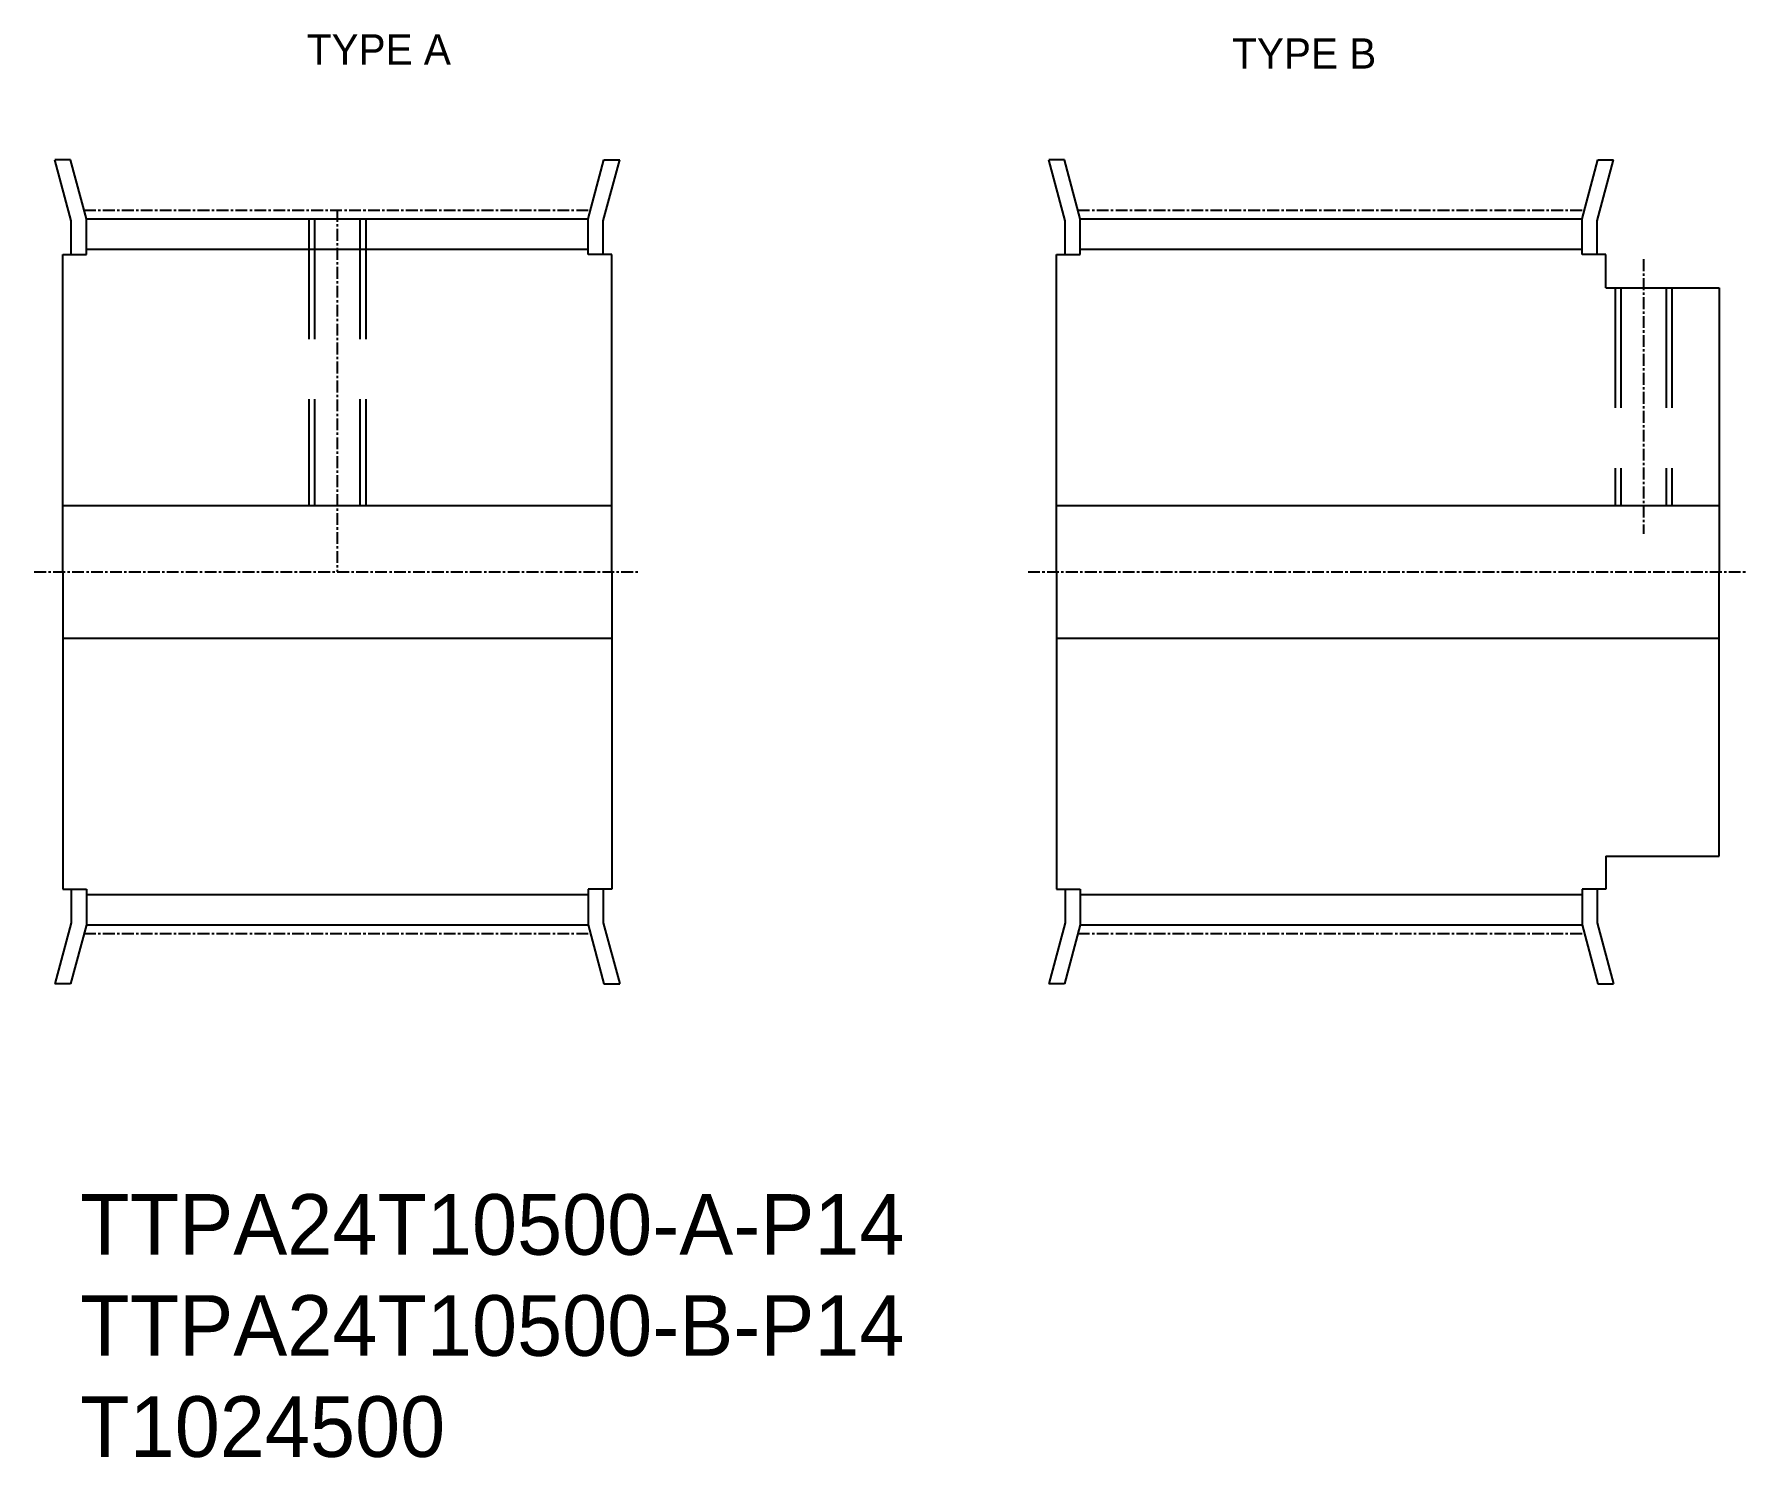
# Model space of a CAD drawing. Extents: x -294 to -113, y -61 to 89.
import ezdxf

# ---------------------------------------------------------------- set-up
doc = ezdxf.new("R2010")
doc.units = 0
doc.linetypes.add('CENTER', pattern=[2, 1.25, -0.25, 0.25, -0.25])
doc.linetypes.add('DASHED', pattern=[19.05, 12.7, -6.35])
doc.layers.get('0').update_dxf_attribs({"linetype": 'CONTINUOUS'})
doc.layers.add('CENTER', color=1, linetype='CENTER')

# ---------------------------------------------------------------- blocks, each defined once
blk = doc.blocks.new('*U2')
at = {"color": 7, "linetype": 'CONTINUOUS'}
for s, p in [('TTPA24T10500-A-P14', (-289.18, -39.49)), ('TTPA24T10500-B-P14', (-289.18, -50.16)), ('T1024500', (-289.18, -60.83))]:
    blk.add_text(s, height=6.4, dxfattribs=at).set_placement(p)

msp = doc.modelspace()

# ---------------------------------------------------------------- linework, layer by layer
at = {"color": 7, "linetype": 'CONTINUOUS'}
for p, q in [((-290.13, 69.68), (-291.85, 76.11)), ((-290.2, 76.11), (-291.85, 76.11)), ((-288.53, 69.89), (-290.2, 76.11)), ((-235.53, 69.89), (-233.86, 76.11)), ((-233.93, 69.68), (-232.2, 76.11)), ((-233.86, 76.11), (-232.2, 76.11)), ((-185.17, 69.68), (-186.89, 76.11)), ((-185.24, 76.11), (-186.89, 76.11)), ((-183.57, 69.89), (-185.24, 76.11)), ((-130.57, 69.89), (-128.9, 76.11)), ((-128.97, 69.68), (-127.24, 76.11)), ((-128.9, 76.11), (-127.24, 76.11)), ((-290.13, 66.11), (-290.13, 69.68)), ((-288.53, 69.89), (-235.53, 69.89)), ((-288.53, 66.11), (-288.53, 69.89)), ((-235.53, 66.11), (-235.53, 69.89)), ((-233.93, 66.11), (-233.93, 69.68)), ((-185.17, 66.11), (-185.17, 69.68)), ((-183.57, 69.89), (-130.57, 69.89)), ((-183.57, 66.11), (-183.57, 69.89)), ((-130.57, 66.11), (-130.57, 69.89)), ((-128.97, 66.11), (-128.97, 69.68)), ((-291.03, 32.61), (-291.03, 66.11)), ((-291.03, 66.11), (-288.53, 66.11)), ((-288.53, 66.69), (-235.53, 66.69)), ((-233.03, 66.11), (-235.53, 66.11)), ((-233.03, 32.61), (-233.03, 66.11)), ((-186.07, 66.11), (-183.57, 66.11)), ((-186.07, 32.61), (-186.07, 66.11)), ((-183.57, 66.69), (-130.57, 66.69)), ((-128.07, 66.11), (-130.57, 66.11)), ((-128.07, 62.61), (-128.07, 66.11)), ((-128.07, 62.61), (-116.07, 62.61)), ((-116.07, 62.61), (-116.07, 32.61)), ((-291.03, 39.61), (-233.03, 39.61)), ((-186.07, 39.61), (-116.07, 39.61)), ((-291.03, 32.61), (-291.03, -0.89)), ((-233.03, 32.61), (-233.03, -0.89)), ((-186.07, 32.61), (-186.07, -0.89)), ((-116.07, 2.61), (-116.07, 32.61)), ((-291.03, 25.61), (-233.03, 25.61)), ((-186.07, 25.61), (-116.07, 25.61)), ((-128.07, 2.61), (-116.07, 2.61)), ((-128.07, 2.61), (-128.07, -0.89)), ((-291.03, -0.89), (-288.53, -0.89)), ((-290.13, -0.89), (-290.13, -4.45)), ((-288.53, -0.89), (-288.53, -4.66)), ((-288.53, -1.46), (-235.53, -1.46)), ((-233.03, -0.89), (-235.53, -0.89)), ((-235.53, -0.89), (-235.53, -4.66)), ((-233.93, -0.89), (-233.93, -4.45)), ((-186.07, -0.89), (-183.57, -0.89)), ((-185.17, -0.89), (-185.17, -4.45)), ((-183.57, -0.89), (-183.57, -4.66)), ((-183.57, -1.46), (-130.57, -1.46)), ((-128.07, -0.89), (-130.57, -0.89)), ((-130.57, -0.89), (-130.57, -4.66)), ((-128.97, -0.89), (-128.97, -4.45)), ((-290.13, -4.45), (-291.85, -10.89)), ((-288.53, -4.66), (-290.2, -10.89)), ((-288.53, -4.66), (-235.53, -4.66)), ((-235.53, -4.66), (-233.86, -10.89)), ((-233.93, -4.45), (-232.2, -10.89)), ((-185.17, -4.45), (-186.89, -10.89)), ((-183.57, -4.66), (-185.24, -10.89)), ((-183.57, -4.66), (-130.57, -4.66)), ((-130.57, -4.66), (-128.9, -10.89)), ((-128.97, -4.45), (-127.24, -10.89)), ((-290.2, -10.89), (-291.85, -10.89)), ((-233.86, -10.89), (-232.2, -10.89)), ((-185.24, -10.89), (-186.89, -10.89)), ((-128.9, -10.89), (-127.24, -10.89))]:
    msp.add_line(p, q, dxfattribs=at)
at = {"color": 3, "linetype": 'DASHED'}
for p, q in [((-265.03, 69.89), (-265.03, 39.61)), ((-264.43, 69.89), (-264.43, 39.61)), ((-259.63, 69.89), (-259.63, 39.61)), ((-259.03, 69.89), (-259.03, 39.61)), ((-127.07, 62.61), (-127.07, 39.61)), ((-126.47, 62.61), (-126.47, 39.61)), ((-121.67, 62.61), (-121.67, 39.61)), ((-121.07, 62.61), (-121.07, 39.61))]:
    msp.add_line(p, q, dxfattribs=at)
at = {"layer": 'CENTER', "color": 1, "linetype": 'CENTER'}
for p, q in [((-288.78, 70.81), (-235.28, 70.81)), ((-262.03, 70.81), (-262.03, 32.61)), ((-183.82, 70.81), (-130.32, 70.81)), ((-124.07, 65.61), (-124.07, 36.61)), ((-294.03, 32.61), (-230.03, 32.61)), ((-189.07, 32.61), (-113.07, 32.61)), ((-288.78, -5.58), (-235.28, -5.58)), ((-183.82, -5.58), (-130.32, -5.58))]:
    msp.add_line(p, q, dxfattribs=at)

# ---------------------------------------------------------------- block references
at = {"color": 7, "linetype": 'CONTINUOUS'}
msp.add_blockref('*U2', (0, 0), dxfattribs=at)

# ---------------------------------------------------------------- texts
for s, p in [('TYPE A', (-265.25, 86.17)), ('TYPE B', (-167.52, 85.74))]:
    msp.add_text(s, height=3.2, dxfattribs=at).set_placement(p)

doc.saveas('drawing.dxf')
